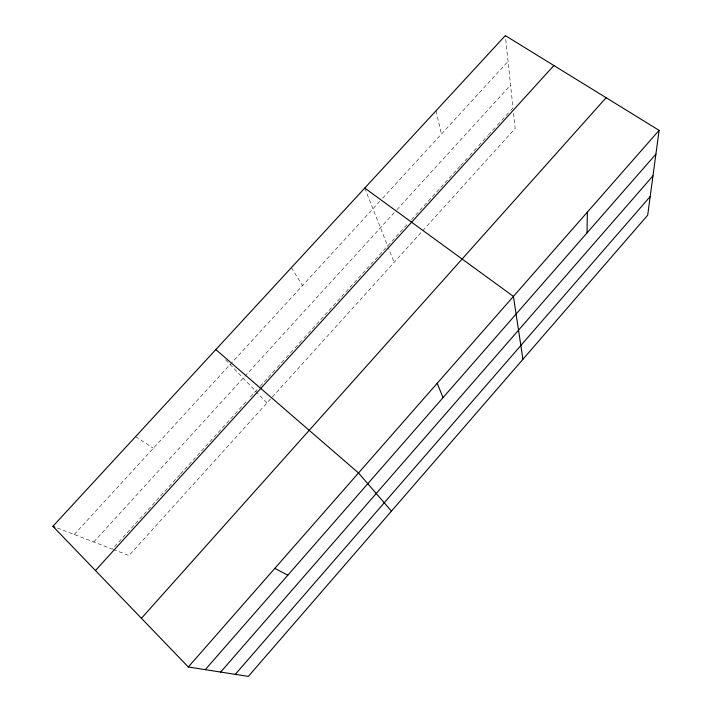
<?xml version="1.0" encoding="UTF-8"?>
<svg xmlns="http://www.w3.org/2000/svg" width="712" height="712" viewBox="0 0 712 712"><rect width="100%" height="100%" fill="white"/><g stroke="black" fill="none" stroke-linecap="round" stroke-linejoin="round"><path stroke-width="0.53" stroke-dasharray="3.56 2.67" d="M179.798 474.779L112.291 549.103L54.94 527.085M180.536 473.969L238.582 410.05M239.33 409.231L247.518 400.215M250.49 396.931L257.192 389.562M260.156 386.287L267.587 378.117M268.326 377.298L276.496 368.3M277.235 367.481L285.405 358.492M286.153 357.673L294.314 348.675M295.062 347.865L303.223 338.868M303.971 338.049L408.555 222.892M411.536 219.608L460.059 166.181M460.798 165.362L469.003 156.329M469.751 155.51L477.948 146.476M478.695 145.657L487.64 135.805M488.387 134.986L496.584 125.953M497.332 125.134L501.061 121.031M501.8 120.212L510.006 111.179M510.753 110.36L512.987 107.895L505.324 35.6M93.735 541.983L396.183 210.521M396.931 209.702L510.575 85.155M74.253 534.498L379.638 201.478M382.611 198.23L508.065 61.428M113.279 549.486L128.997 555.52L515.168 128.48L513.441 112.229M135.627 436.581L153.347 448.248M225.615 359.8L266.973 402.947M291.368 267.668L302.529 285.557M364.74 188.084L394.145 262.319M436.029 110.761L441.422 134.096"/><path stroke-width="1.07" d="M587.017 232.913L587.364 212.123M659.098 130.358L647.689 215.193L248.355 676.4L188.297 666.993L52.902 526.31L505.324 35.6L659.098 130.358L188.297 666.993M235.28 674.353L650.198 196.521M220.675 672.066L652.984 175.811M205.27 669.645L655.903 154.103M141.439 618.301L606.099 97.704M95.461 570.526L553.865 65.513M52.902 526.31L54.94 527.085M274.823 568.363L287.826 575.207M364.74 188.084L513.423 296.397L522.937 359.275M215.825 349.592L358.519 472.964L391.449 511.136M437.186 383.305L443.051 397.616"/></g></svg>
